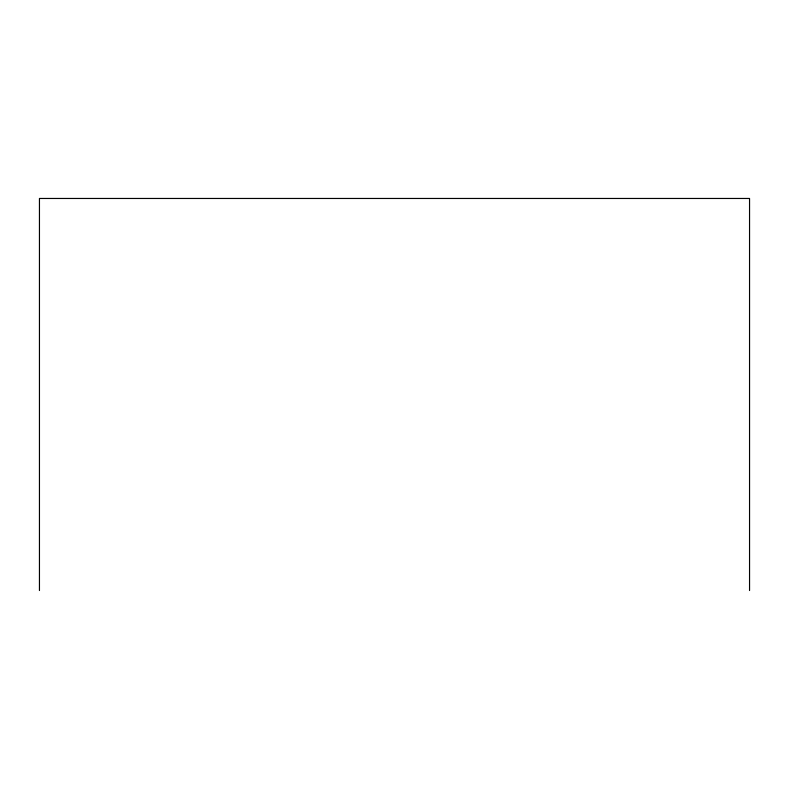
<?xml version="1.0" encoding="UTF-8"?>
<svg xmlns="http://www.w3.org/2000/svg" width="789" height="789" viewBox="0 0 789 789"><rect width="100%" height="100%" fill="white"/><g stroke="black" fill="none" stroke-linecap="round" stroke-linejoin="round"><path stroke-width="1.18" d="M749.55 590.537L749.55 198.463L39.45 198.463L39.45 590.537"/></g></svg>
